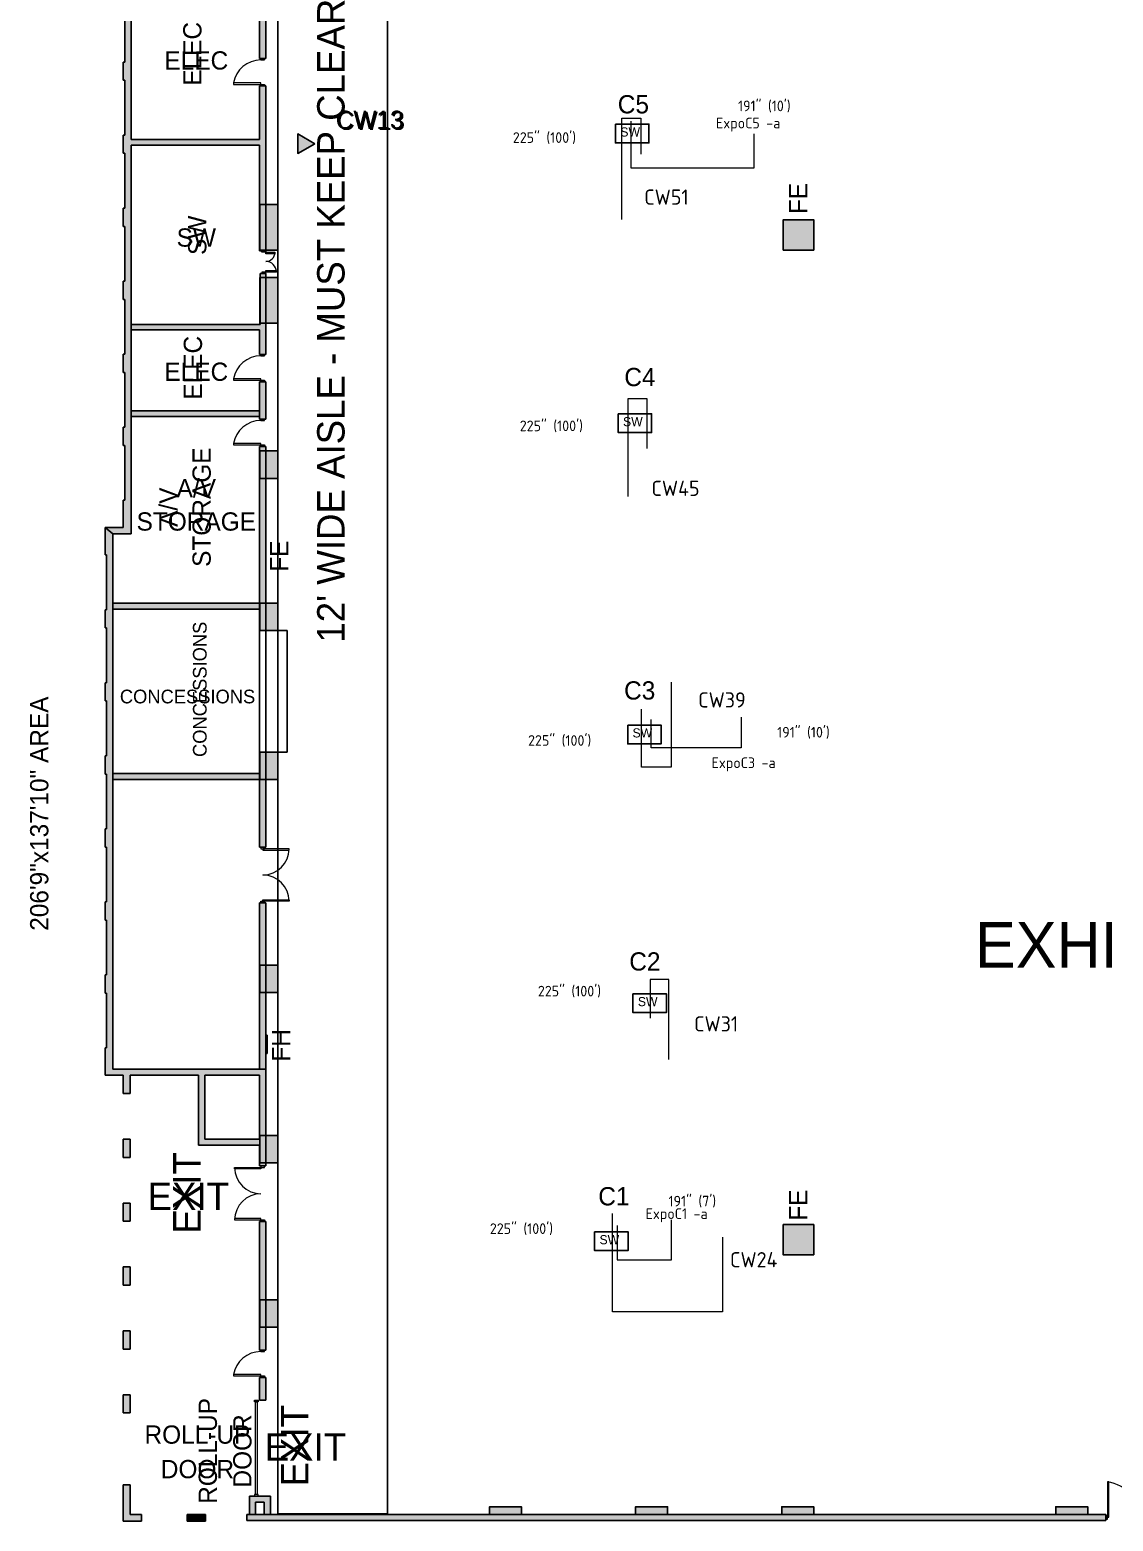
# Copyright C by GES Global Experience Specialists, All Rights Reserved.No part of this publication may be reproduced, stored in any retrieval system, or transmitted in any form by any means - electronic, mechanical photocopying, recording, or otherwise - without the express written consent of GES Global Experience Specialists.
# Model space of a CAD drawing. Header units: inches. Extents: x 684 to 4480, y -4066 to -194.
# Drawn here: x 684 to 2108, y -4066 to -2105 of the extents above; entities that cross this region are included whole.
import ezdxf
from ezdxf.enums import TextEntityAlignment as Align

# ---------------------------------------------------------------- set-up
doc = ezdxf.new("R2010")
doc.units = ezdxf.units.IN
doc.header["$LTSCALE"] = 100
doc.header["$MEASUREMENT"] = 0
doc.linetypes.add('DASHEDTINY', pattern=[2.8575, 1.905, -0.9525])
doc.layers.add('AP_Name', color=176, linetype='CONTINUOUS', lineweight=0, true_color=0x000080)
doc.layers.add('WIRE RUN', color=200, linetype='DASHEDTINY', lineweight=13, true_color=0xaa00ff)
for name, color, linetype in [('bldg_clmn', 9, 'CONTINUOUS'), ('bldg_fire90', 1, 'CONTINUOUS'), ('bldg_keepclear', 1, 'CONTINUOUS'), ('bldg_text90', 94, 'CONTINUOUS')]:
    doc.layers.add(name, color=color, linetype=linetype)
for name, color, linetype, lineweight in [('bldg_doors', 7, 'CONTINUOUS', 18), ('bldg_text', 94, 'CONTINUOUS', 25), ('bldg_text1', 94, 'CONTINUOUS', 25), ('bldg_wallint', 7, 'CONTINUOUS', 25), ('bldg_wallintsol', 7, 'CONTINUOUS', 25), ('data_location', 110, 'CONTINUOUS', 25), ('LENGTH', 4, 'CONTINUOUS', 18), ('Switch_Location', 40, 'CONTINUOUS', 25)]:
    doc.layers.add(name, color=color, linetype=linetype, lineweight=lineweight)
doc.styles.add('bldgtx30', font='bldgtx30')
doc.styles.add('bldgtx36', font='bldgtx36')
doc.styles.add('bldgtx48', font='bldgtx48')
doc.styles.add('iso3098', font='iso3098')
doc.styles.add('showtx24', font='showtx24')

msp = doc.modelspace()

# ---------------------------------------------------------------- hatches: boundary and pattern name
at = {"layer": 'bldg_clmn'}
for points in [[(986.4, -2334.9), (1010.4, -2334.9), (1010.4, -2394.9), (986.4, -2394.9)], [(1714.4, -2394.9), (1714.4, -2354.9), (1674.4, -2354.9), (1674.4, -2394.9)], [(986.4, -2430.9), (1010.4, -2430.9), (1010.4, -2490.9), (986.4, -2490.9)], [(986.4, -2658.9), (1010.4, -2658.9), (1010.4, -2694.9), (986.4, -2694.9)], [(986.4, -2858.9), (1010.4, -2858.9), (1010.4, -2894.9), (986.4, -2894.9)], [(986.4, -3054.9), (1010.4, -3054.9), (1010.4, -3090.9), (986.4, -3090.9)], [(986.4, -3334.9), (1010.4, -3334.9), (1010.4, -3370.9), (986.4, -3370.9)], [(986.4, -3558.9), (1010.4, -3558.9), (1010.4, -3594.9), (986.4, -3594.9)], [(1714.4, -3715.9), (1714.4, -3675.9), (1674.4, -3675.9), (1674.4, -3715.9)], [(986.4, -3774.9), (1010.4, -3774.9), (1010.4, -3810.9), (986.4, -3810.9)], [(1288.4, -4056.9), (1330.4, -4056.9), (1330.4, -4046.9), (1288.4, -4046.9)], [(1480.4, -4056.9), (1522.4, -4056.9), (1522.4, -4046.9), (1480.4, -4046.9)], [(1672.4, -4056.9), (1714.4, -4056.9), (1714.4, -4046.9), (1672.4, -4046.9)], [(2032.4, -4056.9), (2074.4, -4056.9), (2074.4, -4046.9), (2032.4, -4046.9)]]:
    msp.add_hatch(color=256, dxfattribs=at).paths.add_polyline_path(points, flags=0)
at = {"layer": 'bldg_keepclear'}
h = msp.add_hatch(dxfattribs=at)
h.set_pattern_fill('ANSI31', color=256, scale=300, style=0)
h.set_pattern_definition([])
h.paths.add_polyline_path([(1154.4, -954.3), (1010.4, -954.3), (1010.4, -4056.4), (1154.4, -4056.4)], flags=0)
h.paths.add_polyline_path([(1052, -2036.1), (1052, -2939.1), (1107.8, -2939.1), (1107.8, -2036.1)], flags=0)
at = {"layer": 'bldg_wallintsol'}
for points in [[(994.4, -2031.5), (986.3, -2031.5), (793.3, -2031.5), (793.3, -1291.7), (807.2, -1291.7), (986.3, -1291.7), (986.3, -1302.9), (994.4, -1302.9), (994.4, -1291.7), (994.4, -1266.9), (986.3, -1266.9), (986.3, -1283.6), (816.2, -1283.6), (807.2, -1283.6), (783.2, -1283.6), (783.2, -1355.6), (785.2, -1355.6), (785.2, -1427.6), (783.2, -1427.6), (783.2, -1451.6), (785.2, -1451.6), (785.2, -1523.6), (783.2, -1523.6), (783.2, -1547.6), (785.2, -1547.6), (785.2, -1619.6), (783.2, -1619.6), (783.2, -1643.6), (785.2, -1643.6), (785.2, -1715.6), (783.2, -1715.6), (783.2, -1739.6), (785.2, -1739.6), (785.2, -1811.6), (783.2, -1811.6), (783.2, -1835.6), (785.2, -1835.6), (785.2, -1907.6), (783.2, -1907.6), (783.2, -1931.6), (785.2, -1931.6), (785.2, -2003.6), (783.2, -2003.6), (783.2, -2039.6), (986.3, -2039.6), (986.3, -2142.9), (994.4, -2142.9)], [(994.4, -2182.9), (994.4, -2178.9), (986.3, -2178.9), (986.3, -2249.6), (817.3, -2249.6), (817.3, -2039.6), (807.2, -2039.6), (807.2, -2075.6), (809.2, -2075.6), (809.2, -2147.6), (807.2, -2147.6), (807.2, -2171.6), (809.2, -2171.6), (809.2, -2243.6), (807.2, -2243.6), (807.2, -2267.6), (809.2, -2267.6), (809.2, -2339.6), (807.2, -2339.6), (807.2, -2363.6), (809.2, -2363.6), (809.2, -2435.6), (807.2, -2435.6), (807.2, -2459.6), (809.2, -2459.6), (809.2, -2531.6), (807.2, -2531.6), (807.2, -2555.6), (809.2, -2555.6), (809.2, -2627.6), (807.2, -2627.6), (807.2, -2651.6), (809.2, -2651.6), (809.2, -2723.6), (807.2, -2723.6), (807.2, -2759.6), (783.2, -2759.6), (793.3, -2767.7), (817.3, -2767.7), (817.3, -2760.5), (817.3, -2256.9), (986.3, -2256.9), (986.3, -2395.7), (994.4, -2395.7)], [(994.4, -2425.7), (987.2, -2425.7), (987.2, -2492.6), (817.3, -2492.6), (817.3, -2499.8), (986.3, -2499.8), (986.3, -2531.9), (994.4, -2531.9)], [(994.4, -2567.9), (986.3, -2567.9), (986.3, -2616.9), (994.4, -2616.9)], [(986.3, -2606.3), (817.3, -2606.3), (817.3, -2613.5), (986.3, -2613.5)], [(994.4, -2652.9), (986.3, -2652.9), (986.3, -2894.9), (994.4, -2894.9)], [(986.3, -2858.9), (793.3, -2858.9), (793.3, -2866.9), (986.3, -2866.9)], [(994.4, -3054.9), (986.3, -3054.9), (986.3, -3179.9), (994.4, -3179.9)], [(986.3, -3082.9), (793.3, -3082.9), (793.3, -3090.9), (986.3, -3090.9)], [(994.4, -3252.9), (986.3, -3252.9), (986.3, -3471.5), (994.4, -3471.5)], [(816.2, -4017.9), (807.2, -4017.9), (807.2, -4065.9), (831.2, -4065.9), (831.2, -4056.9), (816.2, -4056.9)], [(1000.4, -4032.9), (973.1, -4032.9), (973.1, -4056.9), (981.1, -4056.9), (981.1, -4040.9), (992.4, -4040.9), (992.4, -4056.9), (1000.4, -4056.9)], [(915.2, -4056.9), (891.2, -4056.9), (891.2, -4065.9), (915.2, -4065.9)], [(2098.4, -4056.9), (969.7, -4056.9), (969.7, -4065), (2098.4, -4065)]]:
    msp.add_hatch(color=256, dxfattribs=at).paths.add_polyline_path(points, flags=0)
h = msp.add_hatch(color=256, dxfattribs=at)
h.paths.add_polyline_path([(793.3, -2767.7), (783.2, -2759.6), (783.2, -2795.6), (785.2, -2795.6), (785.2, -2867.6), (783.2, -2867.6), (783.2, -2891.6), (785.2, -2891.6), (785.2, -2963.6), (783.2, -2963.6), (783.2, -2987.6), (785.2, -2987.6), (785.2, -3059.6), (783.2, -3059.6), (783.2, -3083.6), (785.2, -3083.6), (785.2, -3155.6), (783.2, -3155.6), (783.2, -3179.6), (785.2, -3179.6), (785.2, -3251.6), (783.2, -3251.6), (783.2, -3275.6), (785.2, -3275.6), (785.2, -3347.6), (783.2, -3347.6), (783.2, -3371.6), (785.2, -3371.6), (785.2, -3443.6), (783.2, -3443.6), (783.2, -3479.6), (807.2, -3479.6), (807.2, -3503.6), (816.2, -3503.6), (816.2, -3479.6), (906.2, -3479.6), (906.2, -3571.7), (986.3, -3571.7), (986.3, -3598.9), (994.4, -3598.9), (994.4, -3471.5), (914.3, -3471.5), (807.2, -3471.5), (793.3, -3471.5)], flags=0)
h.paths.add_polyline_path([(914.3, -3479.6), (986.3, -3479.6), (986.3, -3563.6), (914.3, -3563.6)], flags=0)
h = msp.add_hatch(color=256, dxfattribs=at)
h.paths.add_polyline_path([(816.2, -3647.6), (807.2, -3647.6), (807.2, -3671.6), (816.2, -3671.6)], flags=0)
h.paths.add_polyline_path([(816.2, -3563.6), (807.2, -3563.6), (807.2, -3587.6), (816.2, -3587.6)], flags=0)
h = msp.add_hatch(color=256, dxfattribs=at)
h.paths.add_polyline_path([(994.4, -3876.9), (986.3, -3876.9), (986.3, -3906.9), (994.4, -3906.9)], flags=0)
h.paths.add_polyline_path([(994.4, -3671.9), (986.3, -3671.9), (986.3, -3840.9), (994.4, -3840.9)], flags=0)
h = msp.add_hatch(color=256, dxfattribs=at)
h.paths.add_polyline_path([(816.2, -3815.6), (807.2, -3815.6), (807.2, -3839.6), (816.2, -3839.6)], flags=0)
h.paths.add_polyline_path([(816.2, -3899.6), (807.2, -3899.6), (807.2, -3923.6), (816.2, -3923.6)], flags=0)
h.paths.add_polyline_path([(816.2, -3731.6), (807.2, -3731.6), (807.2, -3755.6), (816.2, -3755.6)], flags=0)
at = {"layer": 'data_location'}
msp.add_hatch(color=256, dxfattribs=at).paths.add_polyline_path([(1036.3, -2242), (1036.3, -2267.8), (1058.7, -2254.9)], flags=0)

# ---------------------------------------------------------------- linework, layer by layer
at = {"layer": 'bldg_clmn'}
for points in [[(986.4, -2334.9), (1010.4, -2334.9), (1010.4, -2394.9), (986.4, -2394.9)], [(1714.4, -2394.9), (1714.4, -2354.9), (1674.4, -2354.9), (1674.4, -2394.9)], [(986.4, -2430.9), (1010.4, -2430.9), (1010.4, -2490.9), (986.4, -2490.9)], [(986.4, -2658.9), (1010.4, -2658.9), (1010.4, -2694.9), (986.4, -2694.9)], [(986.4, -2858.9), (1010.4, -2858.9), (1010.4, -2894.9), (986.4, -2894.9)], [(986.4, -3054.9), (1010.4, -3054.9), (1010.4, -3090.9), (986.4, -3090.9)], [(986.4, -3334.9), (1010.4, -3334.9), (1010.4, -3370.9), (986.4, -3370.9)], [(986.4, -3558.9), (1010.4, -3558.9), (1010.4, -3594.9), (986.4, -3594.9)], [(1714.4, -3715.9), (1714.4, -3675.9), (1674.4, -3675.9), (1674.4, -3715.9)], [(986.4, -3774.9), (1010.4, -3774.9), (1010.4, -3810.9), (986.4, -3810.9)], [(1288.4, -4056.9), (1330.4, -4056.9), (1330.4, -4046.9), (1288.4, -4046.9)], [(1480.4, -4056.9), (1522.4, -4056.9), (1522.4, -4046.9), (1480.4, -4046.9)], [(1672.4, -4056.9), (1714.4, -4056.9), (1714.4, -4046.9), (1672.4, -4046.9)], [(2032.4, -4056.9), (2074.4, -4056.9), (2074.4, -4046.9), (2032.4, -4046.9)]]:
    msp.add_lwpolyline(points, close=True, dxfattribs=at)
at = {"layer": 'bldg_doors'}
for p, q in [((992.9, -2142.9), (987.9, -2142.9)), ((992.9, -2142.9), (987.9, -2142.9)), ((987.9, -2142.9), (987.9, -2144.9)), ((992.9, -2142.9), (987.9, -2142.9)), ((987.9, -2144.9), (992.9, -2144.9)), ((992.9, -2144.9), (992.9, -2142.9)), ((987.9, -2175.1), (951.9, -2175.1)), ((951.9, -2175.1), (951.9, -2176.9)), ((987.9, -2176.9), (987.9, -2175.1)), ((951.9, -2176.9), (987.9, -2176.9)), ((987.9, -2178.9), (987.9, -2176.9)), ((987.9, -2176.9), (992.9, -2176.9)), ((992.9, -2178.9), (987.9, -2178.9)), ((992.9, -2176.9), (992.9, -2178.9)), ((989.4, -2397.7), (989.4, -2395.7)), ((989.4, -2395.7), (994.4, -2395.7)), ((994.4, -2397.7), (989.4, -2397.7)), ((994.4, -2395.7), (994.4, -2397.7)), ((994.4, -2399.7), (994.4, -2397.7)), ((994.4, -2397.7), (1006.4, -2397.7)), ((1006.4, -2399.7), (994.4, -2399.7)), ((1006.4, -2397.7), (1006.4, -2399.7)), ((989.4, -2423.7), (989.4, -2425.7)), ((994.4, -2423.7), (989.4, -2423.7)), ((989.4, -2425.7), (994.4, -2425.7)), ((994.4, -2423.7), (994.4, -2421.7)), ((994.4, -2421.7), (1008.4, -2421.7)), ((994.4, -2425.7), (994.4, -2423.7)), ((1008.4, -2423.7), (994.4, -2423.7)), ((1008.4, -2421.7), (1008.4, -2423.7)), ((992.9, -2531.9), (987.9, -2531.9)), ((992.9, -2531.9), (987.9, -2531.9)), ((987.9, -2531.9), (987.9, -2533.9)), ((992.9, -2531.9), (987.9, -2531.9)), ((987.9, -2533.9), (992.9, -2533.9)), ((992.9, -2533.9), (992.9, -2531.9)), ((987.9, -2564.1), (951.9, -2564.1)), ((951.9, -2564.1), (951.9, -2565.9)), ((951.9, -2565.9), (987.9, -2565.9)), ((987.9, -2565.9), (987.9, -2564.1)), ((987.9, -2567.9), (987.9, -2565.9)), ((987.9, -2565.9), (992.9, -2565.9)), ((992.9, -2567.9), (987.9, -2567.9)), ((992.9, -2565.9), (992.9, -2567.9)), ((992.9, -2616.9), (987.9, -2616.9)), ((992.9, -2616.9), (987.9, -2616.9)), ((987.9, -2616.9), (987.9, -2618.9)), ((992.9, -2616.9), (987.9, -2616.9)), ((987.9, -2618.9), (992.9, -2618.9)), ((992.9, -2618.9), (992.9, -2616.9)), ((987.9, -2649.1), (951.9, -2649.1)), ((951.9, -2649.1), (951.9, -2650.9)), ((951.9, -2650.9), (987.9, -2650.9)), ((987.9, -2650.9), (987.9, -2649.1)), ((987.9, -2652.9), (987.9, -2650.9)), ((987.9, -2650.9), (992.9, -2650.9)), ((992.9, -2652.9), (987.9, -2652.9)), ((992.9, -2650.9), (992.9, -2652.9)), ((992.9, -3179.9), (988.1, -3179.9)), ((988.1, -3179.9), (988.1, -3181.8)), ((988.1, -3181.8), (992.9, -3181.8)), ((990.5, -3181.8), (990.5, -3183.7)), ((1025, -3181.8), (990.5, -3181.8)), ((990.5, -3183.7), (1025, -3183.7)), ((992.9, -3181.8), (992.9, -3179.9)), ((1025, -3183.7), (1025, -3181.8)), ((988.1, -3252.9), (988.1, -3250.9)), ((988.1, -3250.9), (992.9, -3250.9)), ((992.9, -3252.9), (988.1, -3252.9)), ((990.5, -3250.9), (990.5, -3249)), ((990.5, -3249), (1025, -3249)), ((1025, -3250.9), (990.5, -3250.9)), ((992.9, -3250.9), (992.9, -3252.9)), ((1025, -3249), (1025, -3250.9)), ((953.5, -3602.7), (953.5, -3600.8)), ((953.5, -3600.8), (988.1, -3600.8)), ((988.1, -3602.7), (953.5, -3602.7)), ((992.9, -3598.9), (988.1, -3598.9)), ((988.1, -3598.9), (988.1, -3600.8)), ((988.1, -3600.8), (988.1, -3602.7)), ((988.1, -3600.8), (992.9, -3600.8)), ((992.9, -3600.8), (992.9, -3598.9)), ((988.1, -3668), (953.5, -3668)), ((953.5, -3668), (953.5, -3669.9)), ((953.5, -3669.9), (988.1, -3669.9)), ((988.1, -3669.9), (988.1, -3668)), ((988.1, -3671.9), (988.1, -3669.9)), ((988.1, -3669.9), (992.9, -3669.9)), ((992.9, -3671.9), (988.1, -3671.9)), ((992.9, -3669.9), (992.9, -3671.9)), ((992.9, -3840.9), (987.9, -3840.9)), ((992.9, -3840.9), (987.9, -3840.9)), ((987.9, -3842.9), (987.9, -3840.9)), ((992.9, -3840.9), (987.9, -3840.9)), ((992.9, -3842.9), (992.9, -3840.9)), ((987.9, -3842.9), (992.9, -3842.9)), ((987.9, -3873.1), (951.9, -3873.1)), ((951.9, -3873.1), (951.9, -3874.9)), ((951.9, -3874.9), (987.9, -3874.9)), ((987.9, -3874.9), (987.9, -3873.1)), ((987.9, -3876.9), (987.9, -3874.9)), ((987.9, -3874.9), (992.9, -3874.9)), ((992.9, -3876.9), (987.9, -3876.9)), ((992.9, -3874.9), (992.9, -3876.9)), ((979.4, -3908.9), (979.4, -3906.9)), ((979.4, -3906.9), (984.4, -3906.9)), ((984.4, -3908.9), (979.4, -3908.9)), ((980.9, -4030.9), (980.9, -3908.9)), ((980.9, -3908.9), (982.9, -3908.9)), ((982.9, -3908.9), (982.9, -4030.9)), ((984.4, -3906.9), (984.4, -3908.9)), ((2102.3, -4014.2), (2100.3, -4014.2)), ((2100.3, -4014.2), (2100.3, -4060.8)), ((2102.3, -4060.8), (2102.3, -4014.2)), ((979.4, -4030.9), (979.4, -4032.9)), ((984.4, -4030.9), (979.4, -4030.9)), ((979.4, -4032.9), (984.4, -4032.9)), ((982.9, -4030.9), (980.9, -4030.9)), ((984.4, -4032.9), (984.4, -4030.9)), ((2100.3, -4058.4), (2098.4, -4058.4)), ((2098.4, -4058.4), (2098.4, -4063.2)), ((2100.3, -4063.2), (2100.3, -4058.4)), ((2098.4, -4063.2), (2100.3, -4063.2)), ((2100.3, -4060.8), (2102.3, -4060.8))]:
    msp.add_line(p, q, dxfattribs=at)
for centre, radius, start, end in [((988.3, -2181.9), 37.1, 90.6898, 169.3894), ((994.4, -2397.7), 12, 270, 0), ((994.4, -2423.7), 14, 0, 90), ((988.3, -2570.9), 37.1, 90.6898, 169.3894), ((988.3, -2655.9), 37.1, 90.6898, 169.3894), ((990.5, -3181.8), 34.6, 270, 0), ((990.5, -3250.9), 34.6, 0, 90), ((988.1, -3600.8), 34.6, 180, -90), ((988.1, -3669.9), 34.6, 90, 180), ((988.3, -3879.9), 37.1, 90.6898, 169.3894), ((2089.5, -4076.2), 62.9, 14.1889, 80.0984)]:
    msp.add_arc(centre, radius, start, end, dxfattribs=at)
at = {"layer": 'bldg_keepclear'}
msp.add_lwpolyline([(1010.4, -4056.4), (1154.4, -4056.4), (1154.4, -954.3), (1010.4, -954.3)], close=True, dxfattribs=at)
at = {"layer": 'bldg_wallint'}
for p, q in [((994.4, -1770.9), (994.4, -2142.9)), ((817.3, -2249.6), (817.3, -2039.6)), ((986.3, -2039.6), (986.3, -2142.9)), ((809.2, -2075.6), (809.2, -2147.6)), ((807.2, -2147.6), (807.2, -2171.6)), ((809.2, -2147.6), (807.2, -2147.6)), ((994.4, -2142.9), (986.3, -2142.9)), ((807.2, -2171.6), (809.2, -2171.6)), ((809.2, -2171.6), (809.2, -2243.6)), ((994.4, -2178.9), (986.3, -2178.9)), ((986.3, -2178.9), (986.3, -2249.6)), ((994.4, -2182.9), (994.4, -2395.7)), ((807.2, -2243.6), (807.2, -2267.6)), ((809.2, -2243.6), (807.2, -2243.6)), ((986.3, -2249.6), (817.3, -2249.6)), ((807.2, -2267.6), (809.2, -2267.6)), ((809.2, -2267.6), (809.2, -2339.6)), ((817.3, -2767.7), (817.3, -2256.9)), ((817.3, -2256.9), (986.3, -2256.9)), ((986.3, -2256.9), (986.3, -2395.7)), ((807.2, -2339.6), (807.2, -2363.6)), ((809.2, -2339.6), (807.2, -2339.6)), ((807.2, -2363.6), (809.2, -2363.6)), ((809.2, -2363.6), (809.2, -2435.6)), ((986.3, -2395.7), (994.4, -2395.7)), ((987.2, -2425.7), (987.2, -2492.6)), ((994.4, -2425.7), (987.2, -2425.7)), ((994.4, -2531.9), (994.4, -2425.7)), ((807.2, -2435.6), (807.2, -2459.6)), ((809.2, -2435.6), (807.2, -2435.6)), ((807.2, -2459.6), (809.2, -2459.6)), ((809.2, -2459.6), (809.2, -2531.6)), ((987.2, -2492.6), (817.3, -2492.6)), ((817.3, -2499.8), (986.3, -2499.8)), ((986.3, -2531.9), (986.3, -2499.8)), ((807.2, -2531.6), (807.2, -2555.6)), ((809.2, -2531.6), (807.2, -2531.6)), ((994.4, -2531.9), (986.3, -2531.9)), ((807.2, -2555.6), (809.2, -2555.6)), ((809.2, -2555.6), (809.2, -2627.6)), ((994.4, -2567.9), (986.3, -2567.9)), ((986.3, -2567.9), (986.3, -2616.9)), ((994.4, -2567.9), (994.4, -2616.9)), ((994.4, -2616.9), (994.4, -2567.9)), ((987.2, -2606.3), (817.3, -2606.3)), ((817.3, -2613.5), (986.3, -2613.5)), ((994.4, -2616.9), (986.3, -2616.9)), ((807.2, -2627.6), (807.2, -2651.6)), ((809.2, -2627.6), (807.2, -2627.6)), ((807.2, -2651.6), (809.2, -2651.6)), ((809.2, -2651.6), (809.2, -2723.6)), ((994.4, -2652.9), (986.3, -2652.9)), ((986.3, -2652.9), (986.3, -3179.9)), ((994.4, -2760.5), (994.4, -2652.9)), ((994.4, -2652.9), (994.4, -3179.9)), ((807.2, -2723.6), (807.2, -2759.6)), ((809.2, -2723.6), (807.2, -2723.6)), ((807.2, -2759.6), (783.2, -2759.6)), ((783.2, -2759.6), (783.2, -2795.6)), ((817.3, -2760.5), (817.3, -2767.7)), ((994.4, -2894.9), (994.4, -2760.5)), ((793.3, -3471.5), (793.3, -2767.7)), ((793.3, -2767.7), (817.3, -2767.7)), ((783.2, -2795.6), (785.2, -2795.6)), ((785.2, -2795.6), (785.2, -2867.6)), ((986.4, -2858.9), (793.3, -2858.9)), ((783.2, -2867.6), (783.2, -2891.6)), ((785.2, -2867.6), (783.2, -2867.6)), ((986.4, -2866.9), (793.3, -2866.9)), ((783.2, -2891.6), (785.2, -2891.6)), ((785.2, -2891.6), (785.2, -2963.6)), ((793.3, -2887.6), (793.3, -2894.9)), ((994.4, -3093.1), (994.4, -2894.9)), ((1010.4, -2894.9), (1022.4, -2894.9)), ((1022.4, -3054.9), (1022.4, -2894.9)), ((783.2, -2963.6), (783.2, -2987.6)), ((785.2, -2963.6), (783.2, -2963.6)), ((783.2, -2987.6), (785.2, -2987.6)), ((785.2, -2987.6), (785.2, -3059.6)), ((1010.4, -3054.9), (1022.4, -3054.9)), ((783.2, -3059.6), (783.2, -3083.6)), ((785.2, -3059.6), (783.2, -3059.6)), ((783.2, -3083.6), (785.2, -3083.6)), ((785.2, -3083.6), (785.2, -3155.6)), ((986.4, -3082.9), (793.3, -3082.9)), ((986.4, -3090.9), (793.3, -3090.9)), ((783.2, -3155.6), (783.2, -3179.6)), ((785.2, -3155.6), (783.2, -3155.6)), ((994.4, -3179.9), (994.4, -3144.9)), ((783.2, -3179.6), (785.2, -3179.6)), ((785.2, -3179.6), (785.2, -3251.6)), ((994.4, -3179.9), (986.3, -3179.9)), ((783.2, -3251.6), (783.2, -3275.6)), ((785.2, -3251.6), (783.2, -3251.6)), ((793.3, -3239.6), (793.3, -3246.9)), ((994.4, -3252.9), (986.3, -3252.9)), ((986.3, -3252.9), (986.3, -3471.5)), ((994.4, -3471.5), (994.4, -3252.9)), ((783.2, -3275.6), (785.2, -3275.6)), ((785.2, -3275.6), (785.2, -3347.6)), ((783.2, -3347.6), (783.2, -3371.6)), ((785.2, -3347.6), (783.2, -3347.6)), ((783.2, -3371.6), (785.2, -3371.6)), ((785.2, -3371.6), (785.2, -3443.6)), ((994.4, -3426.9), (996.4, -3426.9)), ((996.4, -3426.9), (996.4, -3450.9)), ((783.2, -3443.6), (783.2, -3479.6)), ((785.2, -3443.6), (783.2, -3443.6)), ((996.4, -3450.9), (994.4, -3450.9)), ((783.2, -3479.6), (807.2, -3479.6)), ((807.2, -3471.5), (793.3, -3471.5)), ((914.3, -3471.5), (807.2, -3471.5)), ((807.2, -3479.6), (807.2, -3503.6)), ((816.2, -3503.6), (816.2, -3479.6)), ((816.2, -3479.6), (906.2, -3479.6)), ((906.2, -3479.6), (906.2, -3571.7)), ((994.4, -3471.5), (914.3, -3471.5)), ((914.3, -3479.6), (986.3, -3479.6)), ((914.3, -3563.6), (914.3, -3479.6)), ((986.3, -3479.6), (986.3, -3563.6)), ((994.4, -3598.9), (994.4, -3471.5)), ((807.2, -3503.6), (816.2, -3503.6)), ((807.2, -3563.6), (807.2, -3587.6)), ((816.2, -3563.6), (807.2, -3563.6)), ((816.2, -3587.6), (816.2, -3563.6)), ((986.3, -3563.6), (914.3, -3563.6)), ((807.2, -3587.6), (816.2, -3587.6)), ((906.2, -3571.7), (986.3, -3571.7)), ((986.3, -3571.7), (986.3, -3598.9)), ((994.4, -3598.9), (986.3, -3598.9)), ((807.2, -3647.6), (807.2, -3671.6)), ((816.2, -3647.6), (807.2, -3647.6)), ((816.2, -3671.6), (816.2, -3647.6)), ((807.2, -3671.6), (816.2, -3671.6)), ((986.3, -3840.9), (986.3, -3671.9)), ((994.4, -3671.9), (986.3, -3671.9)), ((994.4, -3840.9), (994.4, -3671.9)), ((807.2, -3731.6), (807.2, -3755.6)), ((816.2, -3731.6), (807.2, -3731.6)), ((816.2, -3755.6), (816.2, -3731.6)), ((807.2, -3755.6), (816.2, -3755.6)), ((807.2, -3815.6), (807.2, -3839.6)), ((816.2, -3815.6), (807.2, -3815.6)), ((816.2, -3839.6), (816.2, -3815.6)), ((807.2, -3839.6), (816.2, -3839.6)), ((994.4, -3840.9), (986.3, -3840.9)), ((986.3, -3876.9), (986.3, -3906.9)), ((994.4, -3876.9), (986.3, -3876.9)), ((994.4, -3906.9), (994.4, -3876.9)), ((807.2, -3899.6), (807.2, -3923.6)), ((816.2, -3899.6), (807.2, -3899.6)), ((816.2, -3923.6), (816.2, -3899.6)), ((986.3, -3906.9), (994.4, -3906.9)), ((807.2, -3923.6), (816.2, -3923.6)), ((807.2, -4017.9), (807.2, -4065.9)), ((816.2, -4017.9), (807.2, -4017.9)), ((816.2, -4056.9), (816.2, -4017.9)), ((973.1, -4032.9), (1000.4, -4032.9)), ((973.1, -4032.9), (973.1, -4056.9)), ((1000.4, -4032.9), (1000.4, -4056.9)), ((831.2, -4056.9), (816.2, -4056.9)), ((831.2, -4065.9), (831.2, -4056.9)), ((891.2, -4056.9), (891.2, -4065.9)), ((915.2, -4056.9), (891.2, -4056.9)), ((915.2, -4065.9), (915.2, -4056.9)), ((969.7, -4065), (969.7, -4056.9)), ((2098.4, -4056.9), (969.7, -4056.9)), ((981.1, -4040.9), (992.4, -4040.9)), ((981.1, -4040.9), (981.1, -4056.9)), ((992.4, -4040.9), (992.4, -4056.9)), ((994.4, -4056.9), (1384.4, -4056.9)), ((2098.4, -4056.9), (2098.4, -4065)), ((2098.4, -4056.9), (2098.4, -4065)), ((807.2, -4065.9), (831.2, -4065.9)), ((891.2, -4065.9), (915.2, -4065.9)), ((969.7, -4065), (2098.4, -4065))]:
    msp.add_line(p, q, dxfattribs=at)
at = {"layer": 'bldg_wallintsol'}
for p, q in [((994.4, -2182.9), (994.4, -2178.9)), ((793.3, -2767.7), (783.2, -2759.6)), ((1010.4, -2894.9), (986.3, -2894.9)), ((1010.4, -3054.9), (986.3, -3054.9))]:
    msp.add_line(p, q, dxfattribs=at)
at = {"layer": 'data_location'}
msp.add_lwpolyline([(1058.7, -2254.9), (1036.3, -2242), (1036.3, -2267.8)], close=True, dxfattribs=at)
at = {"layer": 'Switch_Location'}
for points in [[(1453.9, -2229.1), (1497.8, -2229.1), (1497.8, -2253.9), (1453.9, -2253.9)], [(1457.5, -2609.9), (1501.3, -2609.9), (1501.3, -2634.7), (1457.5, -2634.7)], [(1470, -3019.2), (1513.9, -3019.2), (1513.9, -3044), (1470, -3044)], [(1476.9, -3372.4), (1520.8, -3372.4), (1520.8, -3397.3), (1476.9, -3397.3)], [(1426.5, -3685.4), (1470.4, -3685.4), (1470.4, -3710.2), (1426.5, -3710.2)]]:
    msp.add_lwpolyline(points, close=True, dxfattribs=at)
at = {"layer": 'WIRE RUN', "color": 40, "true_color": 0xffaa00}
for p, q in [((1462.3, -2354.6), (1462.3, -2221.5)), ((1462.3, -2221.5), (1487.2, -2221.5)), ((1487.2, -2221.5), (1487.2, -2268.5)), ((1470.6, -2718.6), (1470.6, -2589.9)), ((1470.6, -2589.9), (1494.9, -2589.9)), ((1494.9, -2589.9), (1494.9, -2655.7)), ((1527.2, -2962.8), (1527.2, -3074.5)), ((1488.1, -3074.5), (1488.1, -2998.5)), ((1527.2, -3074.5), (1488.1, -3074.5)), ((1523.8, -3353.7), (1499.4, -3353.7)), ((1499.4, -3353.7), (1499.4, -3404.6)), ((1523.8, -3459.1), (1523.8, -3353.7)), ((1450, -3790.8), (1450, -3661.4)), ((1594.5, -3692.5), (1594.5, -3790.8)), ((1594.5, -3790.8), (1450, -3790.8))]:
    msp.add_line(p, q, dxfattribs=at)
at = {"layer": 'WIRE RUN'}
for p, q in [((1474.7, -2287.3), (1474.7, -2225.5)), ((1635.9, -2242), (1635.9, -2287.3)), ((1635.9, -2287.3), (1474.7, -2287.3)), ((1500.6, -3049.3), (1500.6, -3011.9)), ((1619, -3008.8), (1619, -3049.3)), ((1619, -3049.3), (1500.6, -3049.3)), ((1455.9, -3677), (1455.9, -3722.4)), ((1527.7, -3722.4), (1527.7, -3669.9)), ((1455.9, -3722.4), (1527.7, -3722.4))]:
    msp.add_line(p, q, dxfattribs=at)

# ---------------------------------------------------------------- texts
at = {"layer": 'AP_Name', "style": 'iso3098'}
for s, p in [('ExpoC5 -a', (1586, -2234.8)), ('ExpoC3 -a', (1580.2, -3075.8)), ('ExpoC1 -a', (1493.5, -3668.6))]:
    msp.add_text(s, height=14, dxfattribs=at).set_placement(p)
at = {"layer": 'bldg_fire90', "style": 'bldgtx36'}
for s, p in [('FE', (1706, -2327)), ('FE', (1024, -2797.2)), ('FH', (1026.5, -3440.4)), ('FE', (1705.9, -3650.4))]:
    msp.add_text(s, height=24, rotation=90, dxfattribs=at).set_placement(p, align=Align.CENTER)
at = {"layer": 'bldg_keepclear', "style": 'bldgtx36'}
msp.add_text("12' WIDE AISLE - MUST KEEP CLEAR", height=36, rotation=90, dxfattribs=at).set_placement((1097.9, -2487.6), align=Align.CENTER)
at = {"layer": 'bldg_text'}
for s, height, style, p in [('ELEC', 24, 'bldgtx30', (903.1, -2157.5)), ('SW', 24, 'bldgtx36', (903.1, -2390.3)), ('ELEC', 24, 'bldgtx30', (903.1, -2566.7)), ('A/V', 24, 'bldgtx30', (903.1, -2719.9)), ('STORAGE', 24, 'bldgtx30', (903.1, -2763.6)), ('CONCESSIONS', 18, 'bldgtx30', (891.6, -2990.7)), ('EXIT', 36, 'bldgtx36', (892.6, -3656.9)), ('ROLL-UP', 24, 'bldgtx30', (904.6, -3964)), ('EXIT', 36, 'bldgtx36', (1046.4, -3986.4)), ('DOOR', 24, 'bldgtx30', (904.6, -4009.4))]:
    msp.add_text(s, height=height, dxfattribs=dict(at, style=style)).set_placement(p, align=Align.CENTER)
at = {"layer": 'bldg_text', "style": 'showtx24'}
msp.add_text('206\'9"x137\'10" AREA', height=24, rotation=90, dxfattribs=at).set_placement((708.7, -3135.7), align=Align.CENTER)
at = {"layer": 'bldg_text1', "style": 'bldgtx36'}
msp.add_text('EXHIBIT HALL B', height=60, dxfattribs=at).set_placement((2231.8, -3338.3), align=Align.CENTER)
at = {"layer": 'bldg_text90'}
for s, height, style, p in [('ELEC', 24, 'bldgtx30', (909.9, -2136.8)), ('SW', 24, 'bldgtx36', (916.4, -2375.4)), ('ELEC', 24, 'bldgtx30', (910.6, -2549.5)), ('STORAGE', 24, 'bldgtx30', (922.1, -2732.8)), ('A/V', 24, 'bldgtx30', (878.4, -2732.8)), ('CONCESSIONS', 18, 'bldgtx30', (916.7, -2972.3)), ('EXIT', 36, 'bldgtx36', (908.7, -3634.3)), ('ROLL-UP', 24, 'bldgtx30', (930.2, -3973.5)), ('EXIT', 36, 'bldgtx36', (1050.3, -3966.6)), ('DOOR', 24, 'bldgtx30', (975.6, -3973.5))]:
    msp.add_text(s, height=height, rotation=90, dxfattribs=dict(at, style=style)).set_placement(p, align=Align.CENTER)
at = {"layer": 'data_location'}
for s, height, style, p in [('CW13', 24, 'showtx24', (1086.3, -2235.5)), ('CW13', 24, 'showtx24', (1088.2, -2236.8)), ('CW51', 20, 'iso3098', (1491.7, -2335.1)), ('CW45', 20, 'iso3098', (1501.2, -2718)), ('CW39', 20, 'iso3098', (1562.6, -2996.2)), ('CW31', 20, 'iso3098', (1557.2, -3422.1)), ('CW24', 20, 'iso3098', (1604.4, -3732.1))]:
    msp.add_text(s, height=height, dxfattribs=dict(at, style=style)).set_placement(p)
at = {"layer": 'LENGTH', "color": 4, "style": 'iso3098'}
for s, p in [('191" (10\')', (1614.9, -2212.3)), ('225" (100\')', (1319, -2253.9)), ('225" (100\')', (1328.1, -2632.9)), ('191" (10\')', (1666.3, -3035.7)), ('225" (100\')', (1339, -3046.5)), ('225" (100\')', (1351.9, -3376)), ('191" (7\')', (1523.5, -3652.1)), ('225" (100\')', (1288.8, -3688.3))]:
    msp.add_text(s, height=14, dxfattribs=at).set_placement(p)
at = {"layer": 'Switch_Location'}
for s, height, style, p in [('C5', 24, 'showtx24', (1456.9, -2215.1)), ('SW', 12, 'bldgtx48', (1460.3, -2245.5)), ('C4', 24, 'showtx24', (1465.5, -2573.7)), ('SW', 12, 'bldgtx48', (1463.8, -2626.3)), ('C3', 24, 'showtx24', (1465.2, -2985.7)), ('SW', 12, 'bldgtx48', (1476.3, -3035.5)), ('C2', 24, 'showtx24', (1472, -3342)), ('SW', 12, 'bldgtx48', (1483.3, -3388.8)), ('C1', 24, 'showtx24', (1431.3, -3650.7)), ('SW', 12, 'bldgtx48', (1432.9, -3701.8))]:
    msp.add_text(s, height=height, dxfattribs=dict(at, style=style)).set_placement(p)

doc.saveas('drawing.dxf')
